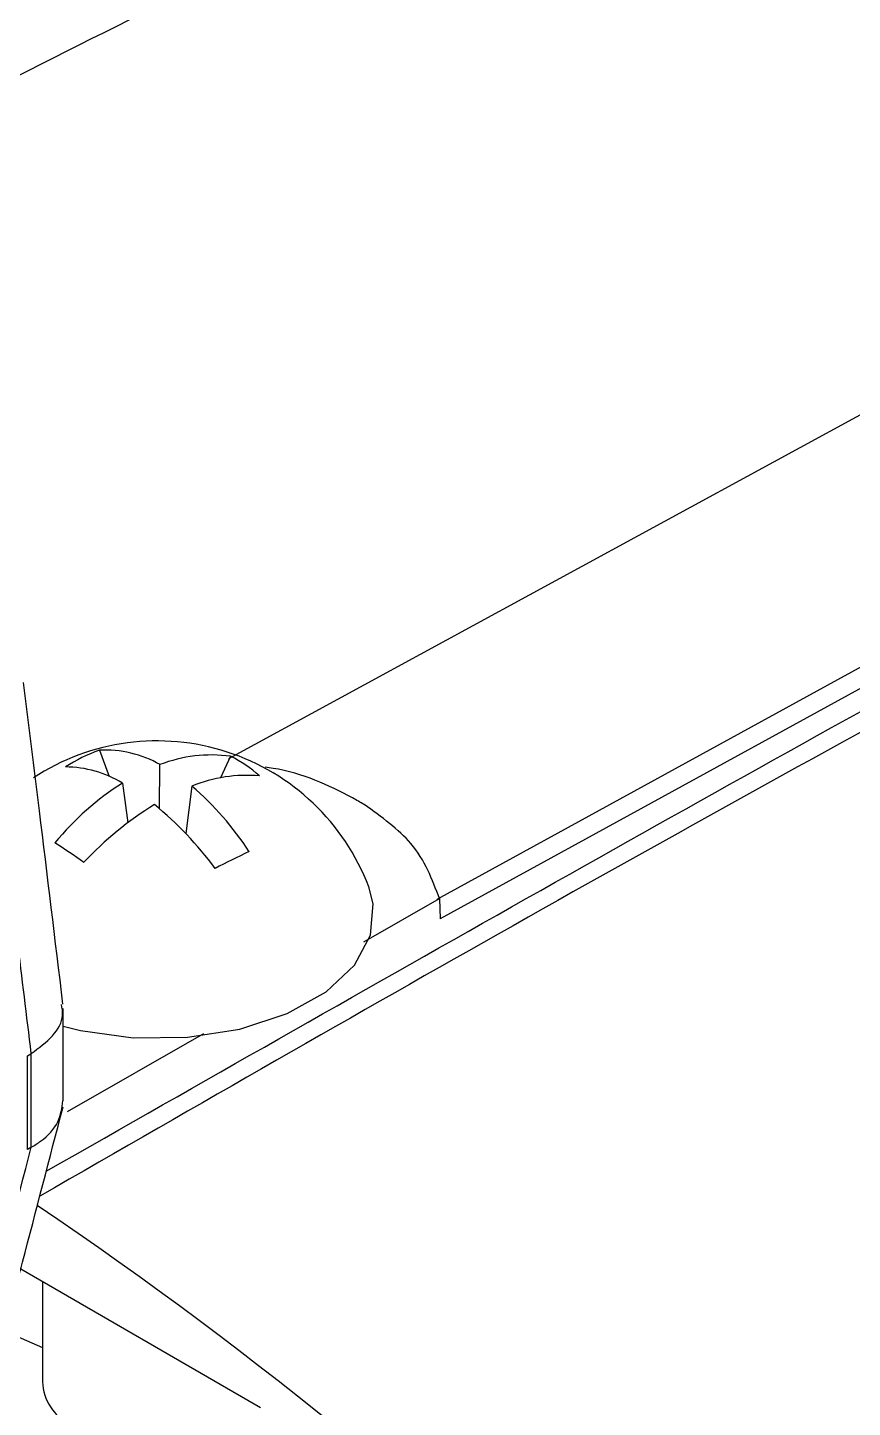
# Model space of a CAD drawing. Extents: x 8 to 113, y 0 to 87.
# Drawn here: x 79.75 to 80.649, y 71.009 to 72.513 of the extents above; entities that cross this region are included whole.
import ezdxf

# ---------------------------------------------------------------- set-up
doc = ezdxf.new("R2010")
doc.units = 0
doc.header["$MEASUREMENT"] = 0
doc.layers.add('OBJECT', color=7, linetype='CONTINUOUS')

msp = doc.modelspace()

# ---------------------------------------------------------------- linework, layer by layer
at = {"layer": 'OBJECT'}
for p, q in [((79.969, 71.7167), (80.7255, 72.1286)), ((80.1961, 71.5634), (81.1785, 72.1023)), ((81.1881, 72.0843), (80.1992, 71.5418)), ((79.828, 71.7255), (79.8387, 71.697)), ((79.971, 71.719), (79.9598, 71.6954)), ((79.8936, 71.6617), (79.894, 71.7099)), ((79.8533, 71.6898), (79.8588, 71.6465)), ((79.9288, 71.6863), (79.9221, 71.6347)), ((80.116, 71.5166), (80.1985, 71.5639)), ((80.1985, 71.5639), (80.1992, 71.5418)), ((79.7886, 71.3436), (79.7886, 71.444)), ((79.7932, 71.3317), (79.9418, 71.4168)), ((79.7497, 71.3926), (79.7534, 71.3947)), ((79.7497, 71.2905), (79.7497, 71.3926)), ((79.7534, 71.3947), (79.7534, 71.2926)), ((79.7534, 71.2926), (79.7497, 71.2905)), ((79.7422, 71.1603), (80.0036, 71.0093)), ((79.766, 71.1465), (79.766, 71.0372)), ((79.7093, 71.0992), (79.766, 71.0747))]:
    msp.add_line(p, q, dxfattribs=at)
at = {"layer": 'OBJECT', "flags": 128}
msp.add_lwpolyline([(79.7886, 71.4248), (79.8074, 71.4202), (79.8649, 71.4122), (79.9241, 71.4127), (79.9811, 71.4216), (80.0325, 71.4385), (80.0751, 71.4623), (80.106, 71.4914), (80.1235, 71.524), (80.1263, 71.5581), (80.1215, 71.5768)], dxfattribs=at)
at = {"layer": 'OBJECT'}
for centre, radius, start, end in [((79.891, 71.4891), 0.2466, 20.836, 123.1751), ((79.8871, 71.5586), 0.1771, 109.5093, 122.8912), ((79.8345, 71.6058), 0.1199, 60.2129, 93.1141), ((79.9498, 71.5676), 0.1528, 82.0552, 111.4175), ((79.9017, 71.5828), 0.1528, 48.7248, 63.0582), ((79.7904, 71.5857), 0.1216, 58.876, 89.7536), ((80.0184, 71.4284), 0.3092, 122.2702, 140.5664), ((79.9885, 71.542), 0.1562, 84.8551, 112.4872), ((79.7216, 71.4423), 0.3201, 32.6535, 49.6673), ((78.4993, 68.8795), 3.2221, 59.872, 60.1333), ((80.079, 71.3543), 0.3658, 121.463, 137.0728), ((79.6406, 71.3648), 0.39, 36.5076, 50.628), ((78.7957, 70.1381), 1.7827, 55.279, 56.504), ((80.4477, 70.6404), 1.0763, 115.1019, 117.2987), ((77.1253, 67.3397), 4.6983, 34.7871, 55.8859), ((78.8775, 69.1095), 2.0717, 62.111, 68.7011), ((79.8212, 71.0395), 0.0552, 182.3634, 242.7195), ((76.7905, 67.1215), 4.8209, 34.8332, 53.8858)]:
    msp.add_arc(centre, radius, start, end, dxfattribs=at)
for centre, major_axis, ratio, start_param, end_param in [((78.6391, 67.0675), (-1.5893, 16.547), 0.094708, 4.96788, 4.983392), ((79.6686, 72.2417), (-0.0807, 0.8484), 0.104683, 3.189403, 3.192744), ((78.2224, 70.195), (1.7697, 5.6286), 0.198355, 4.936908, 4.970599), ((79.6686, 70.9759), (0.1011, 0.3198), 0.201902, 0.213019, 0.217224)]:
    msp.add_ellipse(centre, major_axis=major_axis, ratio=ratio, start_param=start_param, end_param=end_param, dxfattribs=at)
for points, knots in [([(82.3978, 73.6574), (82.2116, 73.582), (81.8237, 73.4248), (81.2389, 73.1715), (80.6427, 72.9006), (80.1008, 72.6431), (79.7601, 72.4711), (79.6148, 72.3978)], [0, 0, 0, 0, 0.197773, 0.411812, 0.626085, 0.840554, 1, 1, 1, 1]), ([(79.77, 71.2667), (80.1082, 71.4594), (80.7933, 71.8497), (81.7711, 72.367), (82.4098, 72.6782), (82.7018, 72.8204)], [0, 0, 0, 0, 0.3459234, 0.700907, 1, 1, 1, 1]), ([(82.7018, 72.7993), (82.5944, 72.7476), (82.3054, 72.6086), (81.8446, 72.3762), (81.3183, 72.1031), (80.7996, 71.8244), (80.2808, 71.5374), (79.9349, 71.3384), (79.7629, 71.2395)], [0, 0, 0, 0, 0.1097841, 0.295318, 0.4705658, 0.646969, 0.824528, 1, 1, 1, 1]), ([(79.7883, 71.4488), (79.7798, 71.5191), (79.7656, 71.6361), (79.751, 71.7528), (79.7452, 71.7994)], [0, 0, 0, 0, 0.6008297, 1, 1, 1, 1]), ([(80.1039, 71.6737), (80.0771, 71.6872), (80.048, 71.7019), (80.0116, 71.7066), (80.0088, 71.707)], [0, 0, 0, 0, 0.9225505, 1, 1, 1, 1]), ([(80.1985, 71.5639), (80.1907, 71.5848), (80.1764, 71.6233), (80.1354, 71.6528), (80.1166, 71.6664)], [0, 0, 0, 0, 0.54186, 1, 1, 1, 1]), ([(79.7537, 71.3949), (79.7621, 71.4012), (79.779, 71.4137), (79.7896, 71.4331), (79.7874, 71.4446), (79.7866, 71.4486)], [0, 0, 0, 0, 0.396021, 0.792037, 1, 1, 1, 1]), ([(79.7538, 71.2928), (79.7572, 71.295), (79.7698, 71.3028), (79.7851, 71.3197), (79.7872, 71.3358), (79.7883, 71.3436)], [0, 0, 0, 0, 0.165872, 0.597655, 1, 1, 1, 1]), ([(79.7316, 71.1202), (79.7358, 71.136), (79.755, 71.2084), (79.7737, 71.2805), (79.7884, 71.3369)], [0, 0, 0, 0, 0.217981, 1, 1, 1, 1]), ([(80.1821, 69.9937), (80.1238, 70.0626), (80.007, 70.2004), (79.8213, 70.3923), (79.6287, 70.5716), (79.4316, 70.7339), (79.2336, 70.8772), (79.0342, 71.0022), (78.8328, 71.1087), (78.6334, 71.1944), (78.4391, 71.2584), (78.2496, 71.3014), (78.0631, 71.3247), (77.9438, 71.3218), (77.8841, 71.3203)], [0, 0, 0, 0, 0.082347, 0.164694, 0.249433, 0.334172, 0.416519, 0.498866, 0.583605, 0.668344, 0.750089, 0.831834, 0.915917, 1, 1, 1, 1]), ([(80.7152, 69.9634), (80.678, 70.0131), (80.6004, 70.1165), (80.4767, 70.2662), (80.3461, 70.4136), (80.2117, 70.5537), (80.0741, 70.686), (79.9339, 70.8103), (79.7915, 70.9249), (79.6906, 71.0015), (79.6371, 71.037), (79.632, 71.0404)], [0, 0, 0, 0, 0.114883, 0.239354, 0.363847, 0.488369, 0.612923, 0.737513, 0.862142, 0.986814, 1, 1, 1, 1])]:
    msp.add_open_spline(points, degree=3, knots=knots, dxfattribs=at)

doc.saveas('drawing.dxf')
